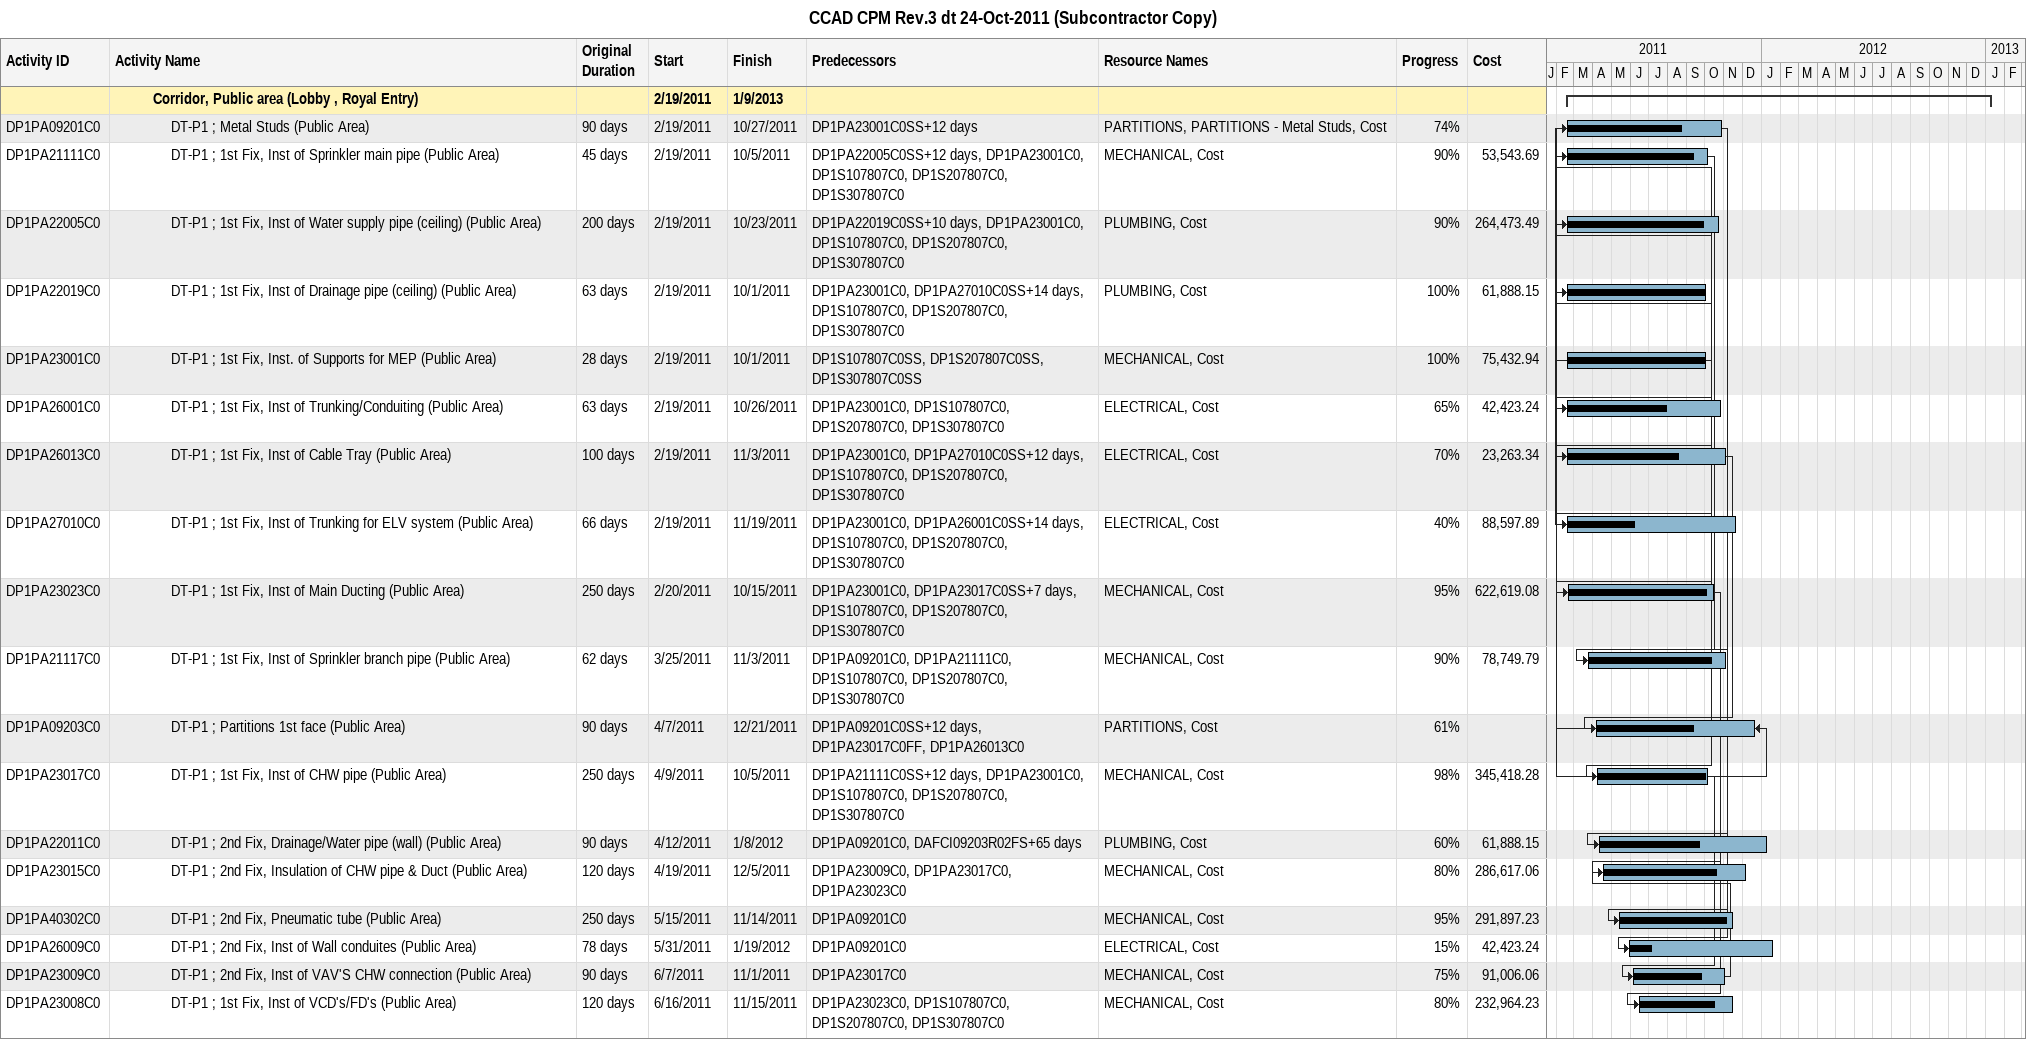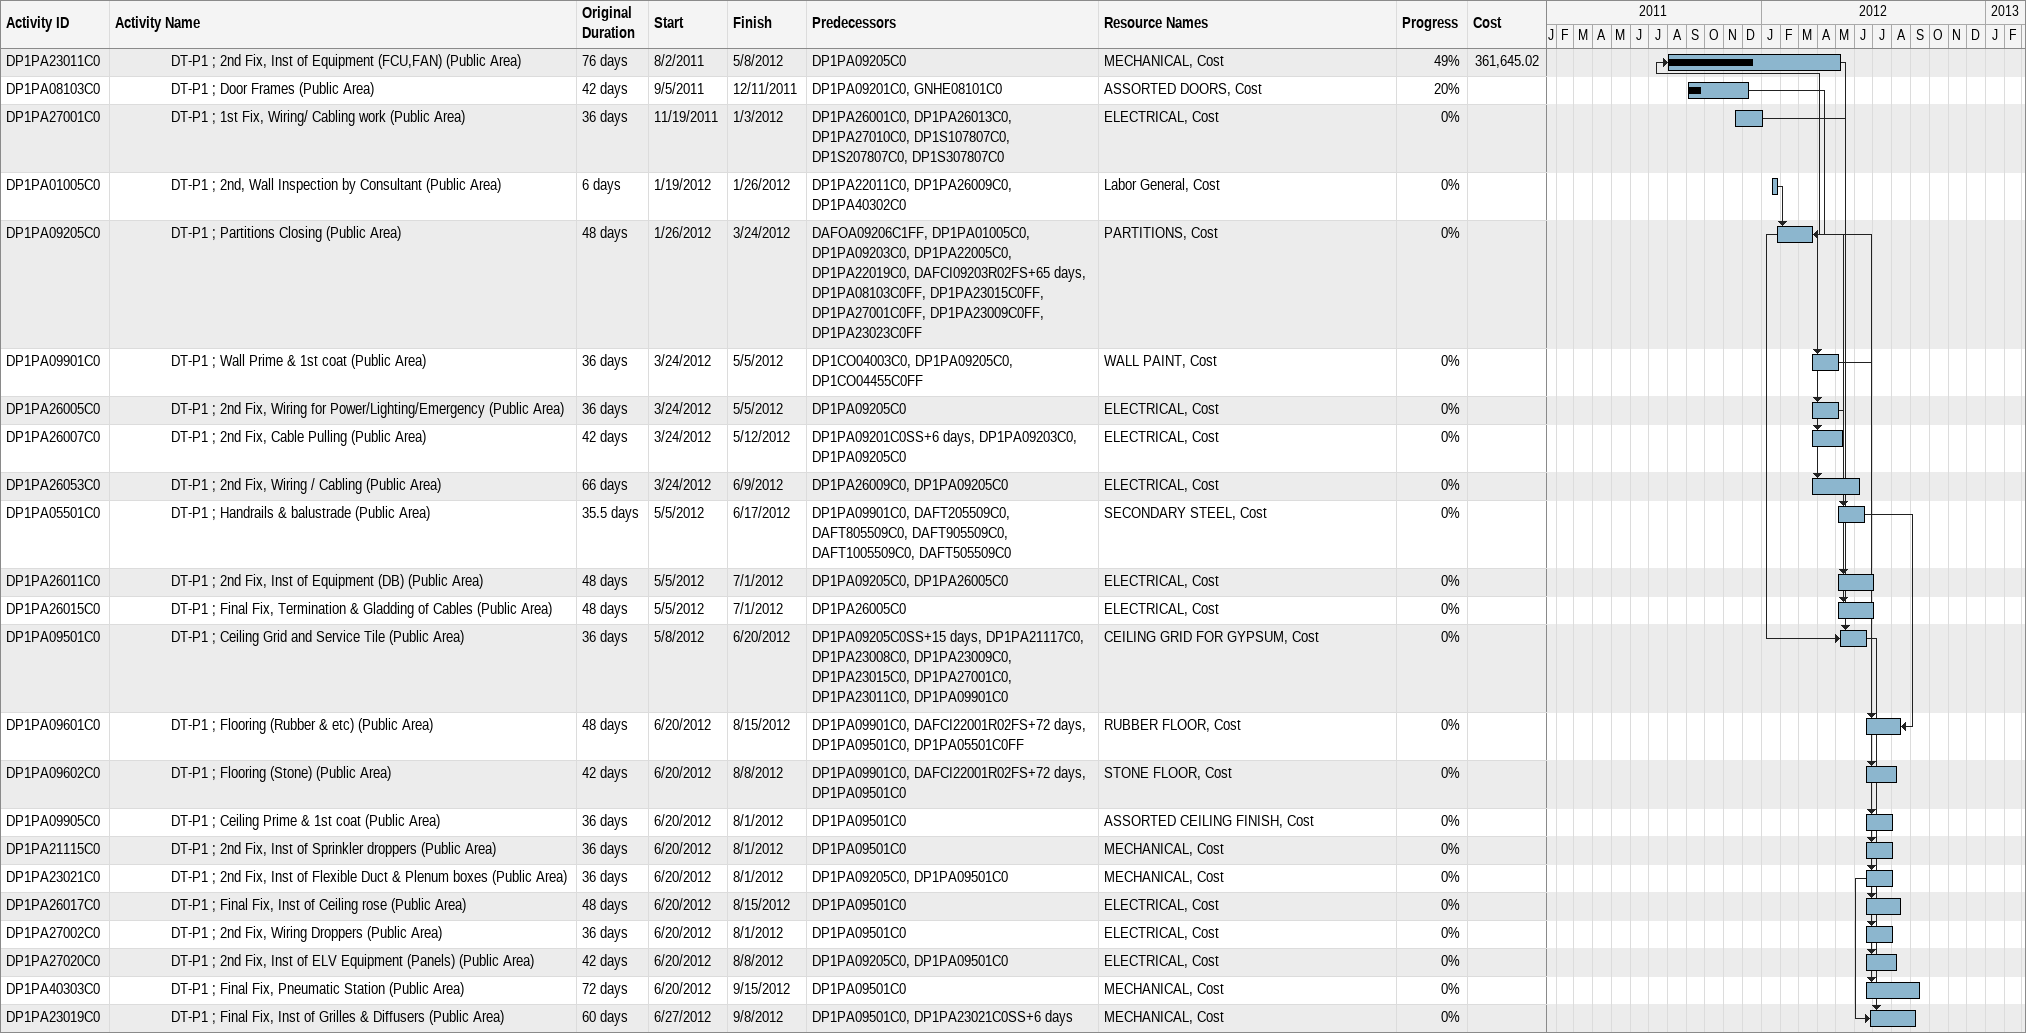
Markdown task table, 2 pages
CCAD CPM Rev.3 dt 24-Oct-2011 (Subcontractor Copy)

| ID | Level | Task | Original duration | Start | Finish | Predecessors | Resources | % complete | Cost |
|---|---|---|---|---|---|---|---|---|---|
|  | 3 | **Corridor, Public area (Lobby , Royal Entry)** |  | 2011-02-19 | 2013-01-09 |  |  |  |  |
| DP1PA09201C0 | 4 | DT-P1 ; Metal Studs (Public Area) | 90d | 2011-02-19 | 2011-10-27 | DP1PA23001C0SS+12d | PARTITIONS, PARTITIONS - Metal Studs, Cost | 74 |  |
| DP1PA21111C0 | 4 | DT-P1 ; 1st Fix, Inst of Sprinkler main pipe (Public Area) | 45d | 2011-02-19 | 2011-10-05 | DP1PA22005C0SS+12d, DP1PA23001C0, DP1S107807C0, DP1S207807C0, DP1S307807C0 | MECHANICAL, Cost | 90 | 53543.69 |
| DP1PA22005C0 | 4 | DT-P1 ; 1st Fix, Inst of Water supply pipe (ceiling) (Public Area) | 200d | 2011-02-19 | 2011-10-23 | DP1PA22019C0SS+10d, DP1PA23001C0, DP1S107807C0, DP1S207807C0, DP1S307807C0 | PLUMBING, Cost | 90 | 264473.49 |
| DP1PA22019C0 | 4 | DT-P1 ; 1st Fix, Inst of Drainage pipe (ceiling) (Public Area) | 63d | 2011-02-19 | 2011-10-01 | DP1PA23001C0, DP1PA27010C0SS+14d, DP1S107807C0, DP1S207807C0, DP1S307807C0 | PLUMBING, Cost | 100 | 61888.15 |
| DP1PA23001C0 | 4 | DT-P1 ; 1st Fix, Inst. of Supports for MEP (Public Area) | 28d | 2011-02-19 | 2011-10-01 | DP1S107807C0SS, DP1S207807C0SS, DP1S307807C0SS | MECHANICAL, Cost | 100 | 75432.94 |
| DP1PA26001C0 | 4 | DT-P1 ; 1st Fix, Inst of Trunking/Conduiting (Public Area) | 63d | 2011-02-19 | 2011-10-26 | DP1PA23001C0, DP1S107807C0, DP1S207807C0, DP1S307807C0 | ELECTRICAL, Cost | 65 | 42423.24 |
| DP1PA26013C0 | 4 | DT-P1 ; 1st Fix, Inst of Cable Tray (Public Area) | 100d | 2011-02-19 | 2011-11-03 | DP1PA23001C0, DP1PA27010C0SS+12d, DP1S107807C0, DP1S207807C0, DP1S307807C0 | ELECTRICAL, Cost | 70 | 23263.34 |
| DP1PA27010C0 | 4 | DT-P1 ; 1st Fix, Inst of Trunking for ELV system (Public Area) | 66d | 2011-02-19 | 2011-11-19 | DP1PA23001C0, DP1PA26001C0SS+14d, DP1S107807C0, DP1S207807C0, DP1S307807C0 | ELECTRICAL, Cost | 40 | 88597.89 |
| DP1PA23023C0 | 4 | DT-P1 ; 1st Fix, Inst of Main Ducting (Public Area) | 250d | 2011-02-20 | 2011-10-15 | DP1PA23001C0, DP1PA23017C0SS+7d, DP1S107807C0, DP1S207807C0, DP1S307807C0 | MECHANICAL, Cost | 95 | 622619.08 |
| DP1PA21117C0 | 4 | DT-P1 ; 1st Fix, Inst of Sprinkler branch pipe (Public Area) | 62d | 2011-03-25 | 2011-11-03 | DP1PA09201C0, DP1PA21111C0, DP1S107807C0, DP1S207807C0, DP1S307807C0 | MECHANICAL, Cost | 90 | 78749.79 |
| DP1PA09203C0 | 4 | DT-P1 ; Partitions 1st face (Public Area) | 90d | 2011-04-07 | 2011-12-21 | DP1PA09201C0SS+12d, DP1PA23017C0FF, DP1PA26013C0 | PARTITIONS, Cost | 61 |  |
| DP1PA23017C0 | 4 | DT-P1 ; 1st Fix, Inst of CHW pipe (Public Area) | 250d | 2011-04-09 | 2011-10-05 | DP1PA21111C0SS+12d, DP1PA23001C0, DP1S107807C0, DP1S207807C0, DP1S307807C0 | MECHANICAL, Cost | 98 | 345418.28 |
| DP1PA22011C0 | 4 | DT-P1 ; 2nd Fix, Drainage/Water pipe (wall) (Public Area) | 90d | 2011-04-12 | 2012-01-08 | DP1PA09201C0, DAFCI09203R02FS+65d | PLUMBING, Cost | 60 | 61888.15 |
| DP1PA23015C0 | 4 | DT-P1 ; 2nd Fix, Insulation of CHW pipe & Duct (Public Area) | 120d | 2011-04-19 | 2011-12-05 | DP1PA23009C0, DP1PA23017C0, DP1PA23023C0 | MECHANICAL, Cost | 80 | 286617.06 |
| DP1PA40302C0 | 4 | DT-P1 ; 2nd Fix, Pneumatic tube (Public Area) | 250d | 2011-05-15 | 2011-11-14 | DP1PA09201C0 | MECHANICAL, Cost | 95 | 291897.23 |
| DP1PA26009C0 | 4 | DT-P1 ; 2nd Fix, Inst of Wall conduites (Public Area) | 78d | 2011-05-31 | 2012-01-19 | DP1PA09201C0 | ELECTRICAL, Cost | 15 | 42423.24 |
| DP1PA23009C0 | 4 | DT-P1 ; 2nd Fix, Inst of VAV'S CHW connection (Public Area) | 90d | 2011-06-07 | 2011-11-01 | DP1PA23017C0 | MECHANICAL, Cost | 75 | 91006.06 |
| DP1PA23008C0 | 4 | DT-P1 ; 1st Fix, Inst of VCD's/FD's (Public Area) | 120d | 2011-06-16 | 2011-11-15 | DP1PA23023C0, DP1S107807C0, DP1S207807C0, DP1S307807C0 | MECHANICAL, Cost | 80 | 232964.23 |
| DP1PA23011C0 | 4 | DT-P1 ; 2nd Fix, Inst of Equipment (FCU,FAN) (Public Area) | 76d | 2011-08-02 | 2012-05-08 | DP1PA09205C0 | MECHANICAL, Cost | 49 | 361645.02 |
| DP1PA08103C0 | 4 | DT-P1 ; Door Frames (Public Area) | 42d | 2011-09-05 | 2011-12-11 | DP1PA09201C0, GNHE08101C0 | ASSORTED DOORS, Cost | 20 |  |
| DP1PA27001C0 | 4 | DT-P1 ; 1st Fix, Wiring/ Cabling work (Public Area) | 36d | 2011-11-19 | 2012-01-03 | DP1PA26001C0, DP1PA26013C0, DP1PA27010C0, DP1S107807C0, DP1S207807C0, DP1S307807C0 | ELECTRICAL, Cost | 0 |  |
| DP1PA01005C0 | 4 | DT-P1 ; 2nd, Wall Inspection by Consultant (Public Area) | 6d | 2012-01-19 | 2012-01-26 | DP1PA22011C0, DP1PA26009C0, DP1PA40302C0 | Labor General, Cost | 0 |  |
| DP1PA09205C0 | 4 | DT-P1 ; Partitions Closing (Public Area) | 48d | 2012-01-26 | 2012-03-24 | DAFOA09206C1FF, DP1PA01005C0, DP1PA09203C0, DP1PA22005C0, DP1PA22019C0, DAFCI09203R02FS+65d, DP1PA08103C0FF, DP1PA23015C0FF, DP1PA27001C0FF, DP1PA23009C0FF, DP1PA23023C0FF | PARTITIONS, Cost | 0 |  |
| DP1PA09901C0 | 4 | DT-P1 ; Wall Prime & 1st coat (Public Area) | 36d | 2012-03-24 | 2012-05-05 | DP1CO04003C0, DP1PA09205C0, DP1CO04455C0FF | WALL PAINT, Cost | 0 |  |
| DP1PA26005C0 | 4 | DT-P1 ; 2nd Fix, Wiring for Power/Lighting/Emergency (Public Area) | 36d | 2012-03-24 | 2012-05-05 | DP1PA09205C0 | ELECTRICAL, Cost | 0 |  |
| DP1PA26007C0 | 4 | DT-P1 ; 2nd Fix, Cable Pulling (Public Area) | 42d | 2012-03-24 | 2012-05-12 | DP1PA09201C0SS+6d, DP1PA09203C0, DP1PA09205C0 | ELECTRICAL, Cost | 0 |  |
| DP1PA26053C0 | 4 | DT-P1 ; 2nd Fix, Wiring / Cabling (Public Area) | 66d | 2012-03-24 | 2012-06-09 | DP1PA26009C0, DP1PA09205C0 | ELECTRICAL, Cost | 0 |  |
| DP1PA05501C0 | 4 | DT-P1 ; Handrails & balustrade (Public Area) | 35.5d | 2012-05-05 | 2012-06-17 | DP1PA09901C0, DAFT205509C0, DAFT805509C0, DAFT905509C0, DAFT1005509C0, DAFT505509C0 | SECONDARY STEEL, Cost | 0 |  |
| DP1PA26011C0 | 4 | DT-P1 ; 2nd Fix, Inst of Equipment (DB) (Public Area) | 48d | 2012-05-05 | 2012-07-01 | DP1PA09205C0, DP1PA26005C0 | ELECTRICAL, Cost | 0 |  |
| DP1PA26015C0 | 4 | DT-P1 ; Final Fix, Termination & Gladding of Cables (Public Area) | 48d | 2012-05-05 | 2012-07-01 | DP1PA26005C0 | ELECTRICAL, Cost | 0 |  |
| DP1PA09501C0 | 4 | DT-P1 ; Ceiling Grid and Service Tile (Public Area) | 36d | 2012-05-08 | 2012-06-20 | DP1PA09205C0SS+15d, DP1PA21117C0, DP1PA23008C0, DP1PA23009C0, DP1PA23015C0, DP1PA27001C0, DP1PA23011C0, DP1PA09901C0 | CEILING GRID FOR GYPSUM, Cost | 0 |  |
| DP1PA09601C0 | 4 | DT-P1 ; Flooring (Rubber & etc) (Public Area) | 48d | 2012-06-20 | 2012-08-15 | DP1PA09901C0, DAFCI22001R02FS+72d, DP1PA09501C0, DP1PA05501C0FF | RUBBER FLOOR, Cost | 0 |  |
| DP1PA09602C0 | 4 | DT-P1 ; Flooring (Stone) (Public Area) | 42d | 2012-06-20 | 2012-08-08 | DP1PA09901C0, DAFCI22001R02FS+72d, DP1PA09501C0 | STONE FLOOR, Cost | 0 |  |
| DP1PA09905C0 | 4 | DT-P1 ; Ceiling Prime & 1st coat (Public Area) | 36d | 2012-06-20 | 2012-08-01 | DP1PA09501C0 | ASSORTED CEILING FINISH, Cost | 0 |  |
| DP1PA21115C0 | 4 | DT-P1 ; 2nd Fix, Inst of Sprinkler droppers (Public Area) | 36d | 2012-06-20 | 2012-08-01 | DP1PA09501C0 | MECHANICAL, Cost | 0 |  |
| DP1PA23021C0 | 4 | DT-P1 ; 2nd Fix, Inst of Flexible Duct & Plenum boxes (Public Area) | 36d | 2012-06-20 | 2012-08-01 | DP1PA09205C0, DP1PA09501C0 | MECHANICAL, Cost | 0 |  |
| DP1PA26017C0 | 4 | DT-P1 ; Final Fix, Inst of Ceiling rose (Public Area) | 48d | 2012-06-20 | 2012-08-15 | DP1PA09501C0 | ELECTRICAL, Cost | 0 |  |
| DP1PA27002C0 | 4 | DT-P1 ; 2nd Fix, Wiring Droppers (Public Area) | 36d | 2012-06-20 | 2012-08-01 | DP1PA09501C0 | ELECTRICAL, Cost | 0 |  |
| DP1PA27020C0 | 4 | DT-P1 ; 2nd Fix, Inst of ELV Equipment (Panels) (Public Area) | 42d | 2012-06-20 | 2012-08-08 | DP1PA09205C0, DP1PA09501C0 | ELECTRICAL, Cost | 0 |  |
| DP1PA40303C0 | 4 | DT-P1 ; Final Fix, Pneumatic Station (Public Area) | 72d | 2012-06-20 | 2012-09-15 | DP1PA09501C0 | MECHANICAL, Cost | 0 |  |
| DP1PA23019C0 | 4 | DT-P1 ; Final Fix, Inst of Grilles & Diffusers (Public Area) | 60d | 2012-06-27 | 2012-09-08 | DP1PA09501C0, DP1PA23021C0SS+6d | MECHANICAL, Cost | 0 |  |
